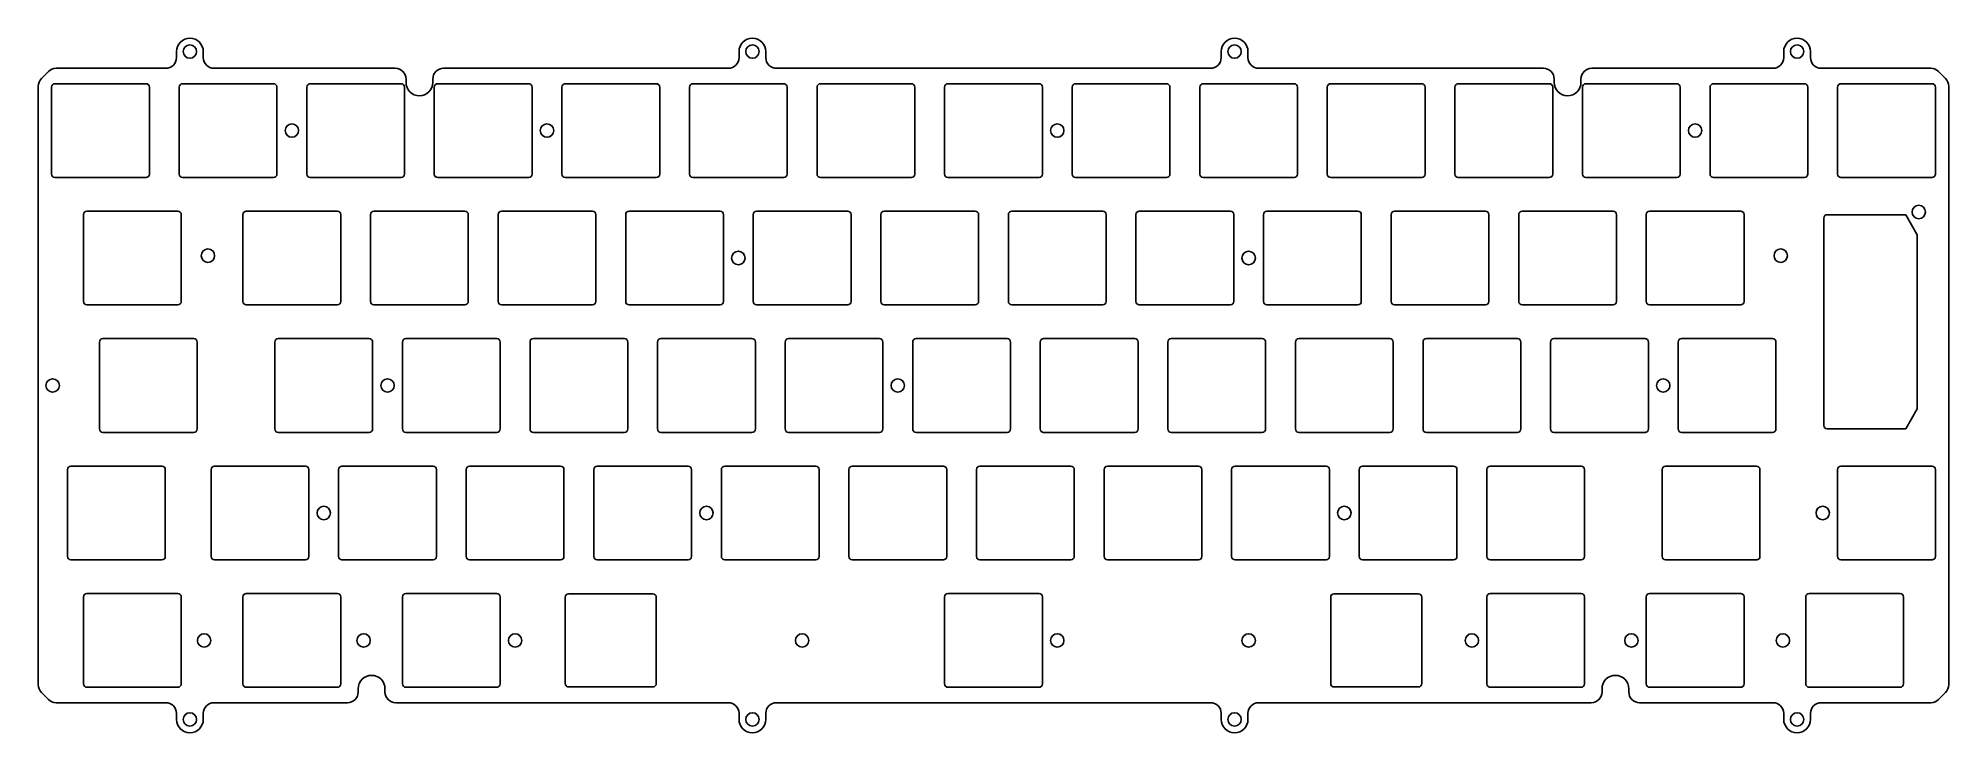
# Model space of a CAD drawing. Header units: millimetres. Extents: x -9 to 276, y -90 to 14.
import ezdxf

# ---------------------------------------------------------------- set-up
doc = ezdxf.new("R2010")
doc.units = ezdxf.units.MM
doc.layers.get('0').update_dxf_attribs({"linetype": 'CONTINUOUS'})
doc.layers.add('BLACK', color=7, linetype='CONTINUOUS')
doc.layers.add('Edge.Cuts', color=53, linetype='CONTINUOUS')

msp = doc.modelspace()

# ---------------------------------------------------------------- linework, layer by layer
for points in [[(240.35, 6.5), (240.35, -6.5, 0.4142123908), (240.85, -7), (254.45, -7, 0.4142135624), (254.95, -6.5), (254.95, 6.5, 0.4142135624), (254.45, 7), (240.85, 7, 0.4142123908)], [(259.4, 6.5), (259.4, -6.5, 0.4142123908), (259.9, -7), (273.5, -7, 0.4142135624), (274, -6.5), (274, 6.5, 0.4142135624), (273.5, 7), (259.9, 7, 0.4142123908)], [(257.34375, -44.075), (257.34375, -13.075, -0.4142135624), (257.84375, -12.575), (269.56175, -12.575), (271.29375, -15.575), (271.29375, -41.575), (269.56175, -44.575), (257.84375, -44.575, -0.4142123908)], [(235.59375, -31.6), (235.59375, -44.6, 0.4142123908), (236.09375, -45.1), (249.69375, -45.1, 0.4142135624), (250.19375, -44.6), (250.19375, -31.6, 0.4142135624), (249.69375, -31.1), (236.09375, -31.1, 0.4142123908)], [(-4.91875, -50.65), (-4.91875, -63.65, 0.4142123908), (-4.41875, -64.15), (9.18125, -64.15, 0.4142135624), (9.68125, -63.65), (9.68125, -50.65, 0.4142135624), (9.18125, -50.15), (-4.41875, -50.15, 0.4142123908)], [(16.5125, -50.65), (16.5125, -63.65, 0.4142123908), (17.0125, -64.15), (30.6125, -64.15, 0.4142135624), (31.1125, -63.65), (31.1125, -50.65, 0.4142135624), (30.6125, -50.15), (17.0125, -50.15, 0.4142123908)]]:
    msp.add_lwpolyline(points, format="xyb", close=True)
for centre in [(238.125, 0), (271.51875, -12.175), (233.3625, -38.1), (33.3375, -57.15)]:
    msp.add_circle(centre, 1)
at = {"layer": 'BLACK', "linetype": 'Continuous'}
for p, q in [((11.35, 11.8), (11.35, 10.9)), ((15.35, 10.9), (15.35, 11.8)), ((95.35, 11.8), (95.35, 10.9)), ((99.35, 10.9), (99.35, 11.8)), ((167.35, 11.8), (167.35, 10.9)), ((171.35, 10.9), (171.35, 11.8)), ((251.35, 11.8), (251.35, 10.9)), ((255.35, 10.9), (255.35, 11.8)), ((-7.768631, 8.831369), (-8.83137, 7.76863)), ((9.75, 9.3), (-6.637255, 9.3)), ((44.025, 9.3), (16.95, 9.3)), ((93.75, 9.3), (51.225, 9.3)), ((165.75, 9.3), (100.95, 9.3)), ((215.475, 9.3), (172.95, 9.3)), ((249.75, 9.3), (222.675, 9.3)), ((273.3373, 9.3), (256.95, 9.3)), ((275.5313, 7.7687), (274.468629, 8.831371)), ((-9.3, 6.637258), (-9.3, -82.837255)), ((-7.3, 6.5), (-7.3, -6.499999)), ((6.8, 7), (-6.799999, 7)), ((7.3, -6.5), (7.3, 6.5)), ((11.75, 6.5), (11.75, -6.5)), ((25.85, 7), (12.25, 7)), ((26.35, -6.5), (26.35, 6.5)), ((30.8, 6.5), (30.8, -6.5)), ((44.9, 7), (31.3, 7)), ((45.4, -6.5), (45.4, 6.5)), ((45.625001, 7.199502), (45.625001, 7.7)), ((49.625001, 7.7), (49.625001, 7.199502)), ((49.85, 6.5), (49.85, -6.5)), ((63.95, 7), (50.35, 7)), ((64.45, -6.5), (64.45, 6.5)), ((68.9, 6.5), (68.9, -6.5)), ((83, 7), (69.4, 7)), ((83.5, -6.5), (83.5, 6.5)), ((87.95, 6.5), (87.95, -6.5)), ((102.05, 7), (88.45, 7)), ((102.55, -6.5), (102.55, 6.5)), ((107, 6.5), (107, -6.5)), ((121.1, 7), (107.5, 7)), ((121.6, -6.5), (121.6, 6.5)), ((126.05, 6.5), (126.05, -6.5)), ((140.15, 7), (126.55, 7)), ((140.65, -6.5), (140.65, 6.5)), ((145.1, 6.5), (145.1, -6.5)), ((159.2, 7), (145.6, 7)), ((159.7, -6.5), (159.7, 6.5)), ((164.15, 6.5), (164.15, -6.5)), ((178.25, 7), (164.65, 7)), ((178.75, -6.5), (178.75, 6.5)), ((183.2, 6.5), (183.2, -6.5)), ((197.3, 7), (183.7, 7)), ((197.8, -6.5), (197.8, 6.5)), ((202.25, 6.5), (202.25, -6.5)), ((216.35, 7), (202.75, 7)), ((216.85, -6.5), (216.85, 6.5)), ((217.074997, 7.199493), (217.074997, 7.7)), ((221.074997, 7.7), (221.074997, 7.199493)), ((221.3, 6.5), (221.3, -6.5)), ((235.4, 7), (221.8, 7)), ((235.9, -6.5), (235.9, 6.5)), ((276, -82.8373), (276, 6.6372)), ((-6.8, -7), (6.8, -7)), ((12.25, -7), (25.85, -7)), ((31.3, -7), (44.9, -7)), ((50.35, -7), (63.95, -7)), ((69.4, -7), (83, -7)), ((88.45, -7), (102.05, -7)), ((107.5, -7), (121.1, -7)), ((126.55, -7), (140.15, -7)), ((145.6, -7), (159.2, -7)), ((164.65, -7), (178.25, -7)), ((183.7, -7), (197.3, -7)), ((202.75, -7), (216.35, -7)), ((221.8, -7), (235.4, -7)), ((-2.5375, -12.550001), (-2.5375, -25.549999)), ((11.5625, -12.05), (-2.037499, -12.05)), ((12.0625, -25.55), (12.0625, -12.55)), ((21.275, -12.55), (21.275, -25.55)), ((35.375, -12.05), (21.775, -12.05)), ((35.875, -25.55), (35.875, -12.55)), ((40.325, -12.55), (40.325, -25.55)), ((54.425, -12.05), (40.825, -12.05)), ((54.925, -25.55), (54.925, -12.55)), ((59.375, -12.55), (59.375, -25.55)), ((73.475, -12.05), (59.875, -12.05)), ((73.975, -25.55), (73.975, -12.55)), ((78.425, -12.55), (78.425, -25.55)), ((92.525, -12.05), (78.925, -12.05)), ((93.025, -25.55), (93.025, -12.55)), ((97.475, -12.55), (97.475, -25.55)), ((111.575, -12.05), (97.975, -12.05)), ((112.075, -25.55), (112.075, -12.55)), ((116.525, -12.55), (116.525, -25.55)), ((130.625, -12.05), (117.025, -12.05)), ((131.125, -25.55), (131.125, -12.55)), ((135.575, -12.55), (135.575, -25.55)), ((149.675, -12.05), (136.075, -12.05)), ((150.175, -25.55), (150.175, -12.55)), ((154.625, -12.55), (154.625, -25.55)), ((168.725, -12.05), (155.125, -12.05)), ((169.225, -25.55), (169.225, -12.55)), ((173.675, -12.55), (173.675, -25.55)), ((187.775, -12.05), (174.175, -12.05)), ((188.275, -25.55), (188.275, -12.55)), ((192.725, -12.55), (192.725, -25.55)), ((206.825, -12.05), (193.225, -12.05)), ((207.325, -25.55), (207.325, -12.55)), ((211.775, -12.55), (211.775, -25.55)), ((225.875, -12.05), (212.275, -12.05)), ((226.375, -25.55), (226.375, -12.55)), ((230.825, -12.55), (230.825, -25.55)), ((244.925, -12.05), (231.325, -12.05)), ((245.425, -25.55), (245.425, -12.55)), ((-2.0375, -26.05), (11.5625, -26.05)), ((21.775, -26.05), (35.375, -26.05)), ((40.825, -26.05), (54.425, -26.05)), ((59.875, -26.05), (73.475, -26.05)), ((78.925, -26.05), (92.525, -26.05)), ((97.975, -26.05), (111.575, -26.05)), ((117.025, -26.05), (130.625, -26.05)), ((136.075, -26.05), (149.675, -26.05)), ((155.125, -26.05), (168.725, -26.05)), ((174.175, -26.05), (187.775, -26.05)), ((193.225, -26.05), (206.825, -26.05)), ((212.275, -26.05), (225.875, -26.05)), ((231.325, -26.05), (244.925, -26.05)), ((13.94375, -31.1), (0.343751, -31.1)), ((40.1375, -31.1), (26.5375, -31.1)), ((59.1875, -31.1), (45.5875, -31.1)), ((78.2375, -31.1), (64.6375, -31.1)), ((97.2875, -31.1), (83.6875, -31.1)), ((116.3375, -31.1), (102.7375, -31.1)), ((135.3875, -31.1), (121.7875, -31.1)), ((154.4375, -31.1), (140.8375, -31.1)), ((173.4875, -31.1), (159.8875, -31.1)), ((192.5375, -31.1), (178.9375, -31.1)), ((211.5875, -31.1), (197.9875, -31.1)), ((230.6375, -31.1), (217.0375, -31.1)), ((-0.15625, -31.6), (-0.15625, -44.6)), ((14.44375, -44.6), (14.44375, -31.6)), ((26.0375, -31.6), (26.0375, -44.6)), ((40.6375, -44.6), (40.6375, -31.6)), ((45.0875, -31.6), (45.0875, -44.6)), ((59.6875, -44.6), (59.6875, -31.6)), ((64.1375, -31.6), (64.1375, -44.6)), ((78.7375, -44.6), (78.7375, -31.6)), ((83.1875, -31.6), (83.1875, -44.6)), ((97.7875, -44.6), (97.7875, -31.6)), ((102.2375, -31.6), (102.2375, -44.6)), ((116.8375, -44.6), (116.8375, -31.6)), ((121.2875, -31.6), (121.2875, -44.6)), ((135.8875, -44.6), (135.8875, -31.6)), ((140.3375, -31.6), (140.3375, -44.6)), ((154.9375, -44.6), (154.9375, -31.6)), ((159.3875, -31.6), (159.3875, -44.6)), ((173.9875, -44.6), (173.9875, -31.6)), ((178.4375, -31.6), (178.4375, -44.6)), ((193.0375, -44.6), (193.0375, -31.6)), ((197.4875, -31.6), (197.4875, -44.6)), ((212.0875, -44.6), (212.0875, -31.6)), ((216.5375, -31.6), (216.5375, -44.6)), ((231.1375, -44.6), (231.1375, -31.6)), ((0.343751, -45.1), (13.94375, -45.1)), ((26.5375, -45.1), (40.1375, -45.1)), ((45.5875, -45.1), (59.1875, -45.1)), ((64.6375, -45.1), (78.2375, -45.1)), ((83.6875, -45.1), (97.2875, -45.1)), ((102.7375, -45.1), (116.3375, -45.1)), ((121.7875, -45.1), (135.3875, -45.1)), ((140.8375, -45.1), (154.4375, -45.1)), ((159.8875, -45.1), (173.4875, -45.1)), ((178.9375, -45.1), (192.5375, -45.1)), ((197.9875, -45.1), (211.5875, -45.1)), ((217.0375, -45.1), (230.6375, -45.1)), ((35.5625, -50.65), (35.5625, -63.65)), ((49.6625, -50.15), (36.0625, -50.15)), ((50.1625, -63.65), (50.1625, -50.65)), ((54.6125, -50.65), (54.6125, -63.65)), ((68.7125, -50.15), (55.1125, -50.15)), ((69.2125, -63.65), (69.2125, -50.65)), ((73.6625, -50.65), (73.6625, -63.65)), ((87.7625, -50.15), (74.1625, -50.15)), ((88.2625, -63.65), (88.2625, -50.65)), ((92.7125, -50.65), (92.7125, -63.65)), ((106.8125, -50.15), (93.2125, -50.15)), ((107.3125, -63.65), (107.3125, -50.65)), ((111.7625, -50.65), (111.7625, -63.65)), ((125.8625, -50.15), (112.2625, -50.15)), ((126.3625, -63.65), (126.3625, -50.65)), ((130.8125, -50.65), (130.8125, -63.65)), ((144.9125, -50.15), (131.3125, -50.15)), ((145.4125, -63.65), (145.4125, -50.65)), ((149.8625, -50.65), (149.8625, -63.65)), ((163.9625, -50.15), (150.3625, -50.15)), ((164.4625, -63.65), (164.4625, -50.65)), ((168.9125, -50.65), (168.9125, -63.65)), ((183.0125, -50.15), (169.4125, -50.15)), ((183.5125, -63.65), (183.5125, -50.65)), ((187.9625, -50.65), (187.9625, -63.65)), ((202.0625, -50.15), (188.4625, -50.15)), ((202.5625, -63.65), (202.5625, -50.65)), ((207.0125, -50.65), (207.0125, -63.65)), ((221.1125, -50.15), (207.5125, -50.15)), ((221.6125, -63.65), (221.6125, -50.65)), ((233.20625, -50.652003), (233.20625, -63.652051)), ((247.306162, -50.152051), (233.70625, -50.152051)), ((247.80625, -63.651903), (247.80625, -50.644041)), ((259.397462, -50.652003), (259.397462, -63.652003)), ((273.497462, -50.152003), (259.897462, -50.152003)), ((273.997462, -63.652003), (273.997462, -50.652003)), ((36.0625, -64.15), (49.6625, -64.15)), ((55.1125, -64.15), (68.7125, -64.15)), ((74.1625, -64.15), (87.7625, -64.15)), ((93.2125, -64.15), (106.8125, -64.15)), ((112.2625, -64.15), (125.8625, -64.15)), ((131.3125, -64.15), (144.9125, -64.15)), ((150.3625, -64.15), (163.9625, -64.15)), ((169.4125, -64.15), (183.0125, -64.15)), ((188.4625, -64.15), (202.0625, -64.15)), ((207.5125, -64.15), (221.1125, -64.15)), ((233.706262, -64.152051), (247.312407, -64.152051)), ((259.897462, -64.152003), (273.497462, -64.152003)), ((-8.831369, -83.968631), (-7.76863, -85.03137)), ((-6.637258, -85.5), (9.75, -85.5)), ((16.95, -85.5), (36.881, -85.5)), ((38.481003, -83.9), (38.481003, -83.4145)), ((42.481003, -83.4145), (42.481003, -83.9)), ((44.081, -85.5), (93.75, -85.5)), ((100.95, -85.5), (165.75, -85.5)), ((172.95, -85.5), (222.619, -85.5)), ((224.219002, -83.9), (224.219002, -83.4145)), ((228.219002, -83.4145), (228.219002, -83.9)), ((229.819, -85.5), (249.75, -85.5)), ((256.95, -85.5), (273.3372, -85.5)), ((274.4687, -85.0313), (275.531371, -83.968629)), ((11.35, -87.1), (11.35, -88)), ((15.35, -88), (15.35, -87.1)), ((95.35, -87.1), (95.35, -88)), ((99.35, -88), (99.35, -87.1)), ((167.35, -87.1), (167.35, -88)), ((171.35, -88), (171.35, -87.1)), ((251.35, -87.1), (251.35, -88)), ((255.35, -88), (255.35, -87.1))]:
    msp.add_line(p, q, dxfattribs=at)
at = {"layer": 'BLACK'}
for centre in [(13.35, 11.8), (97.35, 11.8), (169.35, 11.8), (253.35, 11.8), (28.575, 0), (66.675, 0), (142.875, 0), (16.04875, -18.7), (95.25, -19.05), (171.45, -19.05), (250.9012, -18.7), (-7.14375, -38.1), (42.8625, -38.1), (119.0625, -38.1), (90.4875, -57.15), (185.7375, -57.15), (257.175, -57.15), (13.35, -88), (97.35, -88), (169.35, -88), (253.35, -88)]:
    msp.add_circle(centre, 1, dxfattribs=at)
for centre, radius, start, end in [((13.35, 11.8), 2, 0, 180), ((97.35, 11.8), 2, 0, 180), ((169.35, 11.8), 2, 0, 180), ((253.35, 11.8), 2, 0, 180), ((-6.637255, 7.699992), 1.600008, 90, 134.99997468), ((9.75, 10.9), 1.6, 270, 0), ((16.95, 10.9), 1.6, 180, 270), ((44.025, 7.7), 1.6, 0, 90), ((51.225, 7.7), 1.599999, 90, 180), ((93.75, 10.9), 1.6, 270, 0), ((100.95, 10.9), 1.6, 180, 270), ((165.75, 10.9), 1.6, 270, 0), ((172.95, 10.9), 1.6, 180, 270), ((215.475, 7.7), 1.6, 0, 90), ((222.675, 7.7), 1.600003, 90, 180), ((249.75, 10.9), 1.6, 270, 0), ((256.95, 10.9), 1.6, 180, 270), ((273.3373, 7.7002), 1.5998, 44.99599872, 90), ((-7.699998, 6.637258), 1.600002, 135, 180), ((-6.799999, 6.499999), 0.500001, 90, 179.99988541), ((6.8, 6.5), 0.5, 0, 90), ((12.25, 6.5), 0.5, 90, 180), ((25.85, 6.5), 0.5, 0, 90), ((31.3, 6.5), 0.5, 90, 180), ((44.9, 6.5), 0.5, 0, 90), ((47.625001, 7.199502), 2, 180, 0), ((50.35, 6.5), 0.5, 90, 180), ((63.95, 6.5), 0.5, 0, 90), ((69.4, 6.5), 0.5, 90, 180), ((83, 6.5), 0.5, 0, 90), ((88.45, 6.5), 0.5, 90, 180), ((102.05, 6.5), 0.5, 0, 90), ((107.5, 6.5), 0.5, 90, 180), ((121.1, 6.5), 0.5, 0, 90), ((126.55, 6.5), 0.5, 90, 180), ((140.15, 6.5), 0.5, 0, 90), ((145.6, 6.5), 0.5, 90, 180), ((159.2, 6.5), 0.5, 0, 90), ((164.65, 6.5), 0.5, 90, 180), ((178.25, 6.5), 0.5, 0, 90), ((183.7, 6.5), 0.5, 90, 180), ((197.3, 6.5), 0.5, 0, 90), ((202.75, 6.5), 0.5, 90, 180), ((216.35, 6.5), 0.5, 0, 90), ((219.074997, 7.199493), 2, 180, 0), ((221.8, 6.5), 0.5, 90, 180), ((235.4, 6.5), 0.5, 0, 90), ((274.3999, 6.6373), 1.600041, 359.9964191, 45), ((-6.799999, -6.499999), 0.500001, 180, 269.99988541), ((6.8, -6.5), 0.5, 270, 0), ((12.25, -6.5), 0.5, 180, 270), ((25.85, -6.5), 0.5, 270, 0), ((31.3, -6.5), 0.5, 180, 270), ((44.9, -6.5), 0.5, 270, 0), ((50.35, -6.5), 0.5, 180, 270), ((63.95, -6.5), 0.5, 270, 0), ((69.4, -6.5), 0.5, 180, 270), ((83, -6.5), 0.5, 270, 0), ((88.45, -6.5), 0.5, 180, 270), ((102.05, -6.5), 0.5, 270, 0), ((107.5, -6.5), 0.5, 180, 270), ((121.1, -6.5), 0.5, 270, 0), ((126.55, -6.5), 0.5, 180, 270), ((140.15, -6.5), 0.5, 270, 0), ((145.6, -6.5), 0.5, 180, 270), ((159.2, -6.5), 0.5, 270, 0), ((164.65, -6.5), 0.5, 180, 270), ((178.25, -6.5), 0.5, 270, 0), ((183.7, -6.5), 0.5, 180, 270), ((197.3, -6.5), 0.5, 270, 0), ((202.75, -6.5), 0.5, 180, 270), ((216.35, -6.5), 0.5, 270, 0), ((221.8, -6.5), 0.5, 180, 270), ((235.4, -6.5), 0.5, 270, 0), ((-2.037499, -12.550001), 0.500001, 90, 180), ((11.5625, -12.55), 0.5, 0, 90), ((21.775, -12.55), 0.5, 90, 180), ((35.375, -12.55), 0.5, 0, 90), ((40.825, -12.55), 0.5, 90, 180), ((54.425, -12.55), 0.5, 0, 90), ((59.875, -12.55), 0.5, 90, 180), ((73.475, -12.55), 0.5, 0, 90), ((78.925, -12.55), 0.5, 90, 180), ((92.525, -12.55), 0.5, 0, 90), ((97.975, -12.55), 0.5, 90, 180), ((111.575, -12.55), 0.5, 0, 90), ((117.025, -12.55), 0.5, 90, 180), ((130.625, -12.55), 0.5, 0, 90), ((136.075, -12.55), 0.5, 90, 180), ((149.675, -12.55), 0.5, 0, 90), ((155.125, -12.55), 0.5, 90, 180), ((168.725, -12.55), 0.5, 0, 90), ((174.175, -12.55), 0.5, 90, 180), ((187.775, -12.55), 0.5, 0, 90), ((193.225, -12.55), 0.5, 90, 180), ((206.825, -12.55), 0.5, 0, 90), ((212.275, -12.55), 0.5, 90, 180), ((225.875, -12.55), 0.5, 0, 90), ((231.325, -12.55), 0.5, 90, 180), ((244.925, -12.55), 0.5, 0, 90), ((-2.037499, -25.549999), 0.500001, 180, 269.99988541), ((11.5625, -25.55), 0.5, 270, 0), ((21.775, -25.55), 0.5, 180, 270), ((35.375, -25.55), 0.5, 270, 0), ((40.825, -25.55), 0.5, 180, 270), ((54.425, -25.55), 0.5, 270, 0), ((59.875, -25.55), 0.5, 180, 270), ((73.475, -25.55), 0.5, 270, 0), ((78.925, -25.55), 0.5, 180, 270), ((92.525, -25.55), 0.5, 270, 0), ((97.975, -25.55), 0.5, 180, 270), ((111.575, -25.55), 0.5, 270, 0), ((117.025, -25.55), 0.5, 180, 270), ((130.625, -25.55), 0.5, 270, 0), ((136.075, -25.55), 0.5, 180, 270), ((149.675, -25.55), 0.5, 270, 0), ((155.125, -25.55), 0.5, 180, 270), ((168.725, -25.55), 0.5, 270, 0), ((174.175, -25.55), 0.5, 180, 270), ((187.775, -25.55), 0.5, 270, 0), ((193.225, -25.55), 0.5, 180, 270), ((206.825, -25.55), 0.5, 270, 0), ((212.275, -25.55), 0.5, 180, 270), ((225.875, -25.55), 0.5, 270, 0), ((231.325, -25.55), 0.5, 180, 270), ((244.925, -25.55), 0.5, 270, 0), ((0.343751, -31.600001), 0.500001, 90, 179.99988541), ((13.94375, -31.6), 0.5, 0, 90), ((26.5375, -31.6), 0.5, 90, 180), ((40.1375, -31.6), 0.5, 0, 90), ((45.5875, -31.6), 0.5, 90, 180), ((59.1875, -31.6), 0.5, 0, 90), ((64.6375, -31.6), 0.5, 90, 180), ((78.2375, -31.6), 0.5, 0, 90), ((83.6875, -31.6), 0.5, 90, 180), ((97.2875, -31.6), 0.5, 0, 90), ((102.7375, -31.6), 0.5, 90, 180), ((116.3375, -31.6), 0.5, 0, 90), ((121.7875, -31.6), 0.5, 90, 180), ((135.3875, -31.6), 0.5, 0, 90), ((140.8375, -31.6), 0.5, 90, 180), ((154.4375, -31.6), 0.5, 0, 90), ((159.8875, -31.6), 0.5, 90, 180), ((173.4875, -31.6), 0.5, 0, 90), ((178.9375, -31.6), 0.5, 90, 180), ((192.5375, -31.6), 0.5, 0, 90), ((197.9875, -31.6), 0.5, 90, 180), ((211.5875, -31.6), 0.5, 0, 90), ((217.0375, -31.6), 0.5, 90, 180), ((230.6375, -31.6), 0.5, 0, 90), ((0.343751, -44.599999), 0.500001, 180.00011459, 270), ((13.94375, -44.6), 0.5, 270, 0), ((26.5375, -44.6), 0.5, 180, 270), ((40.1375, -44.6), 0.5, 270, 0), ((45.5875, -44.6), 0.5, 180, 270), ((59.1875, -44.6), 0.5, 270, 0), ((64.6375, -44.6), 0.5, 180, 270), ((78.2375, -44.6), 0.5, 270, 0), ((83.6875, -44.6), 0.5, 180, 270), ((97.2875, -44.6), 0.5, 270, 0), ((102.7375, -44.6), 0.5, 180, 270), ((116.3375, -44.6), 0.5, 270, 0), ((121.7875, -44.6), 0.5, 180, 270), ((135.3875, -44.6), 0.5, 270, 0), ((140.8375, -44.6), 0.5, 180, 270), ((154.4375, -44.6), 0.5, 270, 0), ((159.8875, -44.6), 0.5, 180, 270), ((173.4875, -44.6), 0.5, 270, 0), ((178.9375, -44.6), 0.5, 180, 270), ((192.5375, -44.6), 0.5, 270, 0), ((197.9875, -44.6), 0.5, 180, 270), ((211.5875, -44.6), 0.5, 270, 0), ((217.0375, -44.6), 0.5, 180, 270), ((230.6375, -44.6), 0.5, 270, 0), ((36.0625, -50.65), 0.5, 90, 180), ((49.6625, -50.65), 0.5, 0, 90), ((55.1125, -50.65), 0.5, 90, 180), ((68.7125, -50.65), 0.5, 0, 90), ((74.1625, -50.65), 0.5, 90, 180), ((87.7625, -50.65), 0.5, 0, 90), ((93.2125, -50.65), 0.5, 90, 180), ((106.8125, -50.65), 0.5, 0, 90), ((112.2625, -50.65), 0.5, 90, 180), ((125.8625, -50.65), 0.5, 0, 90), ((131.3125, -50.65), 0.5, 90, 180), ((144.9125, -50.65), 0.5, 0, 90), ((150.3625, -50.65), 0.5, 90, 180), ((163.9625, -50.65), 0.5, 0, 90), ((169.4125, -50.65), 0.5, 90, 180), ((183.0125, -50.65), 0.5, 0, 90), ((188.4625, -50.65), 0.5, 90, 180), ((202.0625, -50.65), 0.5, 0, 90), ((207.5125, -50.65), 0.5, 90, 180), ((221.1125, -50.65), 0.5, 0, 90), ((233.706162, -50.652003), 0.499912, 89.98991497, 180), ((247.306162, -50.652203), 0.500152, 0.9350487, 90), ((259.897462, -50.652003), 0.5, 90, 180), ((273.497462, -50.652003), 0.5, 0, 90), ((36.0625, -63.65), 0.5, 180, 270), ((49.6625, -63.65), 0.5, 270, 0), ((55.1125, -63.65), 0.5, 180, 270), ((68.7125, -63.65), 0.5, 270, 0), ((74.1625, -63.65), 0.5, 180, 270), ((87.7625, -63.65), 0.5, 270, 0), ((93.2125, -63.65), 0.5, 180, 270), ((106.8125, -63.65), 0.5, 270, 0), ((112.2625, -63.65), 0.5, 180, 270), ((125.8625, -63.65), 0.5, 270, 0), ((131.3125, -63.65), 0.5, 180, 270), ((144.9125, -63.65), 0.5, 270, 0), ((150.3625, -63.65), 0.5, 180, 270), ((163.9625, -63.65), 0.5, 270, 0), ((169.4125, -63.65), 0.5, 180, 270), ((183.0125, -63.65), 0.5, 270, 0), ((188.4625, -63.65), 0.5, 180, 270), ((202.0625, -63.65), 0.5, 270, 0), ((207.5125, -63.65), 0.5, 180, 270), ((221.1125, -63.65), 0.5, 270, 0), ((233.706262, -63.652103), 0.499948, 179.99404138, 270), ((247.306062, -63.651903), 0.500188, 270.7268293, 0), ((259.897462, -63.652003), 0.5, 180, 270), ((273.497462, -63.652003), 0.5, 270, 0), ((40.481003, -83.4145), 2, 0, 180), ((226.219002, -83.4145), 2, 0, 180), ((-7.699992, -82.837255), 1.600008, 180, 224.99997468), ((-6.637258, -83.899998), 1.600002, 225, 270), ((9.75, -87.1), 1.6, 0, 90), ((16.95, -87.1), 1.6, 90, 180), ((36.881, -83.9), 1.600003, 270, 0), ((44.081, -83.9), 1.6, 180, 270), ((93.75, -87.1), 1.6, 0, 90), ((100.95, -87.1), 1.6, 90, 180), ((165.75, -87.1), 1.6, 0, 90), ((172.95, -87.1), 1.6, 90, 180), ((222.619, -83.9), 1.600002, 270, 0), ((229.819, -83.9), 1.6, 180, 270), ((249.75, -87.1), 1.6, 0, 90), ((256.95, -87.1), 1.6, 90, 180), ((273.3373, -83.8999), 1.600041, 269.9964191, 315), ((274.4002, -82.8373), 1.5998, 314.99599872, 0), ((13.35, -88), 2, 180, 0), ((97.35, -88), 2, 180, 0), ((169.35, -88), 2, 180, 0), ((253.35, -88), 2, 180, 0)]:
    msp.add_arc(centre, radius, start, end, dxfattribs=at)
at = {"layer": 'Edge.Cuts', "linetype": 'CONTINUOUS'}
for p, q in [((-2.5375, -69.700001), (-2.5375, -82.699999)), ((11.5625, -69.2), (-2.037499, -69.2)), ((12.0625, -82.7), (12.0625, -69.7)), ((21.275, -69.7), (21.275, -82.7)), ((35.375, -69.2), (21.775, -69.2)), ((35.875, -82.7), (35.875, -69.7)), ((45.0875, -69.7), (45.0875, -82.7)), ((59.1875, -69.2), (45.5875, -69.2)), ((59.6875, -82.7), (59.6875, -69.7)), ((69.3934, -69.75), (69.3934, -82.65)), ((82.4934, -69.25), (69.8934, -69.25)), ((82.9934, -82.65), (82.9934, -69.75)), ((126.05, -69.7), (126.05, -82.7)), ((140.15, -69.2), (126.55, -69.2)), ((140.65, -82.7), (140.65, -69.7)), ((183.7, -82.65), (183.7, -69.75)), ((184.2, -69.25), (196.8, -69.25)), ((197.3, -69.75), (197.3, -82.65)), ((207.0125, -69.7), (207.0125, -82.7)), ((221.1125, -69.2), (207.5125, -69.2)), ((221.6125, -82.7), (221.6125, -69.7)), ((230.825, -69.7), (230.825, -82.7)), ((244.925, -69.2), (231.325, -69.2)), ((245.425, -82.7), (245.425, -69.7)), ((254.6375, -69.7), (254.6375, -82.7)), ((268.7375, -69.2), (255.1375, -69.2)), ((269.2375, -82.7), (269.2375, -69.7)), ((-2.037499, -83.2), (11.5625, -83.2)), ((21.775, -83.2), (35.375, -83.2)), ((45.5875, -83.2), (59.1875, -83.2)), ((69.8934, -83.15), (82.4934, -83.15)), ((126.55, -83.2), (140.15, -83.2)), ((196.8, -83.15), (184.2, -83.15)), ((207.5125, -83.2), (221.1125, -83.2)), ((231.325, -83.2), (244.925, -83.2)), ((255.1375, -83.2), (268.7375, -83.2))]:
    msp.add_line(p, q, dxfattribs=at)
at = {"layer": 'Edge.Cuts'}
for centre in [(15.478125, -76.2), (39.290625, -76.2), (61.9125, -76.2), (104.775, -76.2), (142.875, -76.2), (171.45, -76.2), (204.7875, -76.2), (228.6, -76.2), (251.221875, -76.2)]:
    msp.add_circle(centre, 1, dxfattribs=at)
for centre, radius, start, end in [((-2.037478, -69.700041), 0.500022, 90.00240623, 179.99541654), ((11.562522, -69.700041), 0.500041, 0.00469846, 90.00252081), ((21.775022, -69.700041), 0.500022, 90.00252081, 179.99530195), ((35.375022, -69.700041), 0.500041, 0.00469846, 90.00252081), ((45.587522, -69.700041), 0.500022, 90.00252081, 179.99530195), ((59.187522, -69.700041), 0.500041, 0.00469846, 90.00252081), ((69.893422, -69.750041), 0.500022, 90.00252081, 179.99530195), ((82.493422, -69.750041), 0.500041, 0.00469846, 90.00252081), ((126.550022, -69.700041), 0.500022, 90.00252081, 179.99530195), ((140.150022, -69.700041), 0.500041, 0.00469846, 90.00252081), ((184.200022, -69.750041), 0.500022, 90.00252081, 179.99530195), ((196.800022, -69.750041), 0.500041, 0.00469846, 90.00252081), ((207.512522, -69.700041), 0.500022, 90.00252081, 179.99530195), ((221.112522, -69.700041), 0.500041, 0.00469846, 90.00252081), ((231.325022, -69.700041), 0.500022, 90.00252081, 179.99530195), ((244.925022, -69.700041), 0.500041, 0.00469846, 90.00252081), ((255.137522, -69.700041), 0.500022, 90.00252081, 179.99530195), ((268.737522, -69.700041), 0.500041, 0.00469846, 90.00252081), ((-2.037478, -82.700041), 0.499959, -180.00481263, -90.00240662), ((11.562522, -82.700041), 0.499978, -90.00252122, 0.00469846), ((21.775022, -82.700041), 0.499959, -180.00469805, -90.00252122), ((35.375022, -82.700041), 0.499978, -90.00252122, 0.00469846), ((45.587522, -82.700041), 0.499959, -180.00469805, -90.00252122), ((59.187522, -82.700041), 0.499978, -90.00252122, 0.00469846), ((69.893422, -82.650041), 0.499959, -180.00469805, -90.00252122), ((82.493422, -82.650041), 0.499978, -90.00252122, 0.00469846), ((126.550022, -82.700041), 0.499959, -180.00469805, -90.00252122), ((140.150022, -82.700041), 0.499978, -90.00252122, 0.00469846), ((184.200022, -82.650041), 0.499959, -180.00469805, -90.00252122), ((196.800022, -82.650041), 0.499978, -90.00252122, 0.00469846), ((207.512522, -82.700041), 0.499959, -180.00469805, -90.00252122), ((221.112522, -82.700041), 0.499978, -90.00252122, 0.00469846), ((231.325022, -82.700041), 0.499959, -180.00469805, -90.00252122), ((244.925022, -82.700041), 0.499978, -90.00252122, 0.00469846), ((255.137522, -82.700041), 0.499959, -180.00469805, -90.00252122), ((268.737522, -82.700041), 0.499978, -90.00252122, 0.00469846)]:
    msp.add_arc(centre, radius, start, end, dxfattribs=at)

doc.saveas('drawing.dxf')
